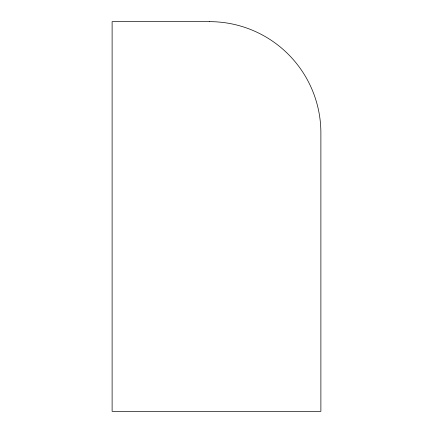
<?xml version="1.0" encoding="UTF-8"?>
<svg xmlns="http://www.w3.org/2000/svg" width="433" height="433" viewBox="0 0 433 433"><rect width="100%" height="100%" fill="white"/><g stroke="black" fill="none" stroke-linecap="round" stroke-linejoin="round"><path stroke-width="0.65" d="M209.54 21.65L112.115 21.65L112.115 411.35L320.885 411.35L320.885 132.991A111.341 111.341 0 0 0 209.54 21.65"/></g></svg>
